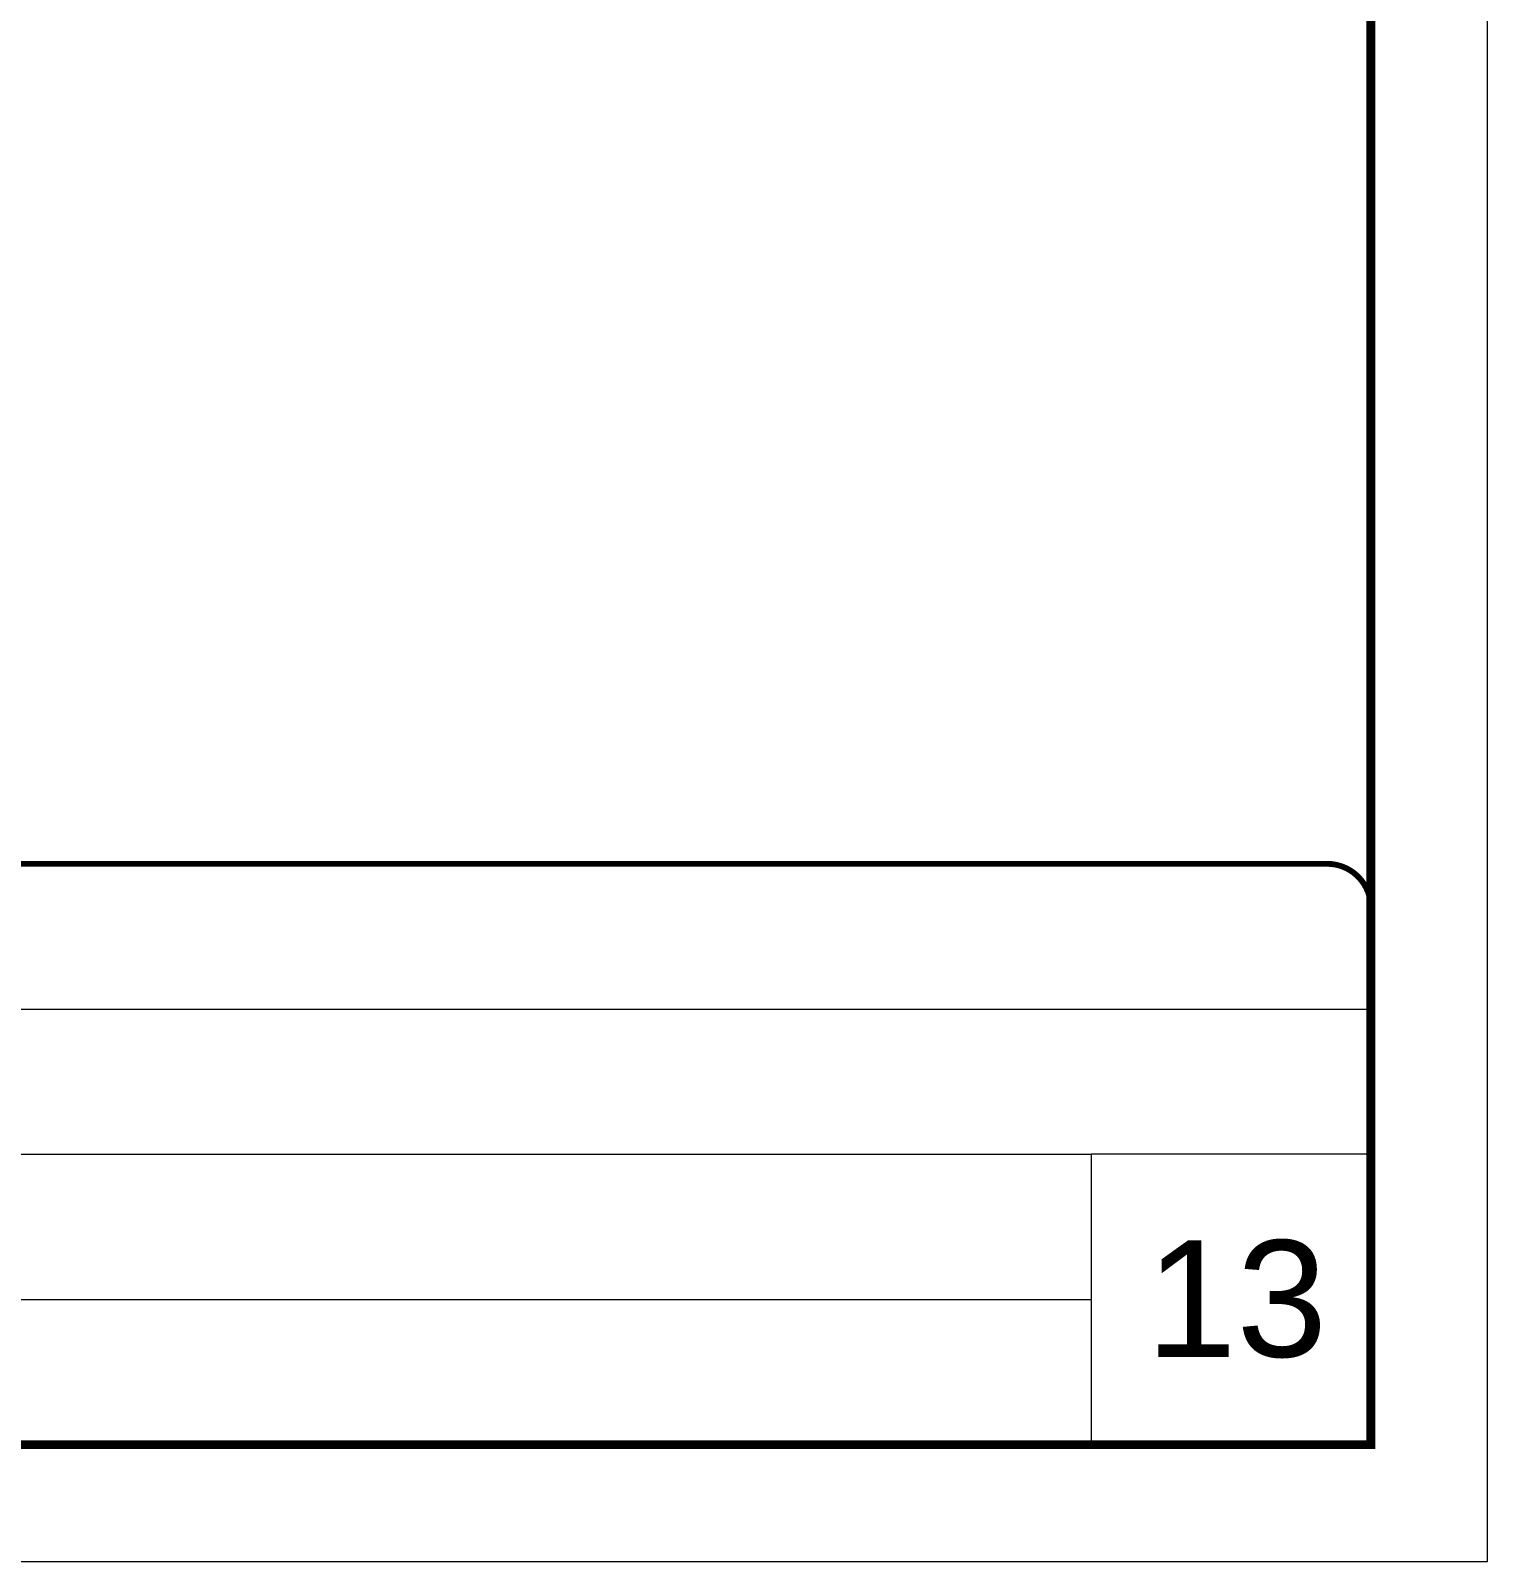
# Model space of a CAD drawing. Extents: x -3394 to 16474, y -5031 to 14397.
# Drawn here: x 5257 to 5757, y 9901 to 10426 of the extents above; entities that cross this region are included whole.
import ezdxf

# ---------------------------------------------------------------- set-up
doc = ezdxf.new("R2010")
doc.units = 0
doc.linetypes.add('CONTINUO', pattern=[0])
doc.linetypes.add('DASHED', pattern=[0.75, 0.5, -0.25])
doc.layers.get('0').update_dxf_attribs({"linetype": 'CONTINUOUS'})
for name, color, linetype, lineweight in [('CARIMBO', 255, 'CONTINUOUS', 9), ('Folhas', 255, 'CONTINUOUS', 9), ('SARRAFO DE PRESSAO', 251, 'DASHED', 9)]:
    doc.layers.add(name, color=color, linetype=linetype, lineweight=lineweight)
doc.styles.add('ARIAL', font='arial.ttf')

# ---------------------------------------------------------------- blocks, each defined once
blk = doc.blocks.new('9999999999')
at = {"color": 30, "linetype": 'CONTINUO'}
for p, q in [((98564.56, 34379.64), (99583.98, 34379.64)), ((98564.56, 34329.83), (99487.98, 34329.83)), ((99583.98, 34329.83), (99487.98, 34329.83)), ((99487.98, 34329.83), (99487.98, 34230.21)), ((98564.56, 34280.02), (99487.98, 34280.02))]:
    blk.add_line(p, q, dxfattribs=at)
at = {"color": 30, "linetype": 'CONTINUO', "const_width": 2}
blk.add_lwpolyline([(99583.98, 34230.21), (99583.98, 34414.45, 0.414214), (99568.98, 34429.45), (98228.98, 34429.45, 0.414214), (98213.98, 34414.45), (98213.98, 34245.21, 0.414214), (98228.98, 34230.21), (99583.98, 34230.21)], format="xyb", dxfattribs=at)
at = {"layer": 'Folhas'}
blk.add_lwpolyline([(98138.98, 34190.21), (99623.98, 34190.21), (99623.98, 35240.21), (98138.98, 35240.21)], close=True, dxfattribs=at)
at = {"layer": 'Folhas', "color": 30, "const_width": 3}
blk.add_lwpolyline([(98213.98, 34230.21), (99583.98, 34230.21), (99583.98, 35200.21), (98213.98, 35200.21)], close=True, dxfattribs=at)

msp = doc.modelspace()

# ---------------------------------------------------------------- block references
at = {"layer": 'SARRAFO DE PRESSAO', "color": 6, "linetype": 'ByBlock'}
msp.add_blockref('9999999999', (-93866.77, -24289.38), dxfattribs=at)

# ---------------------------------------------------------------- texts
at = {"layer": 'CARIMBO', "style": 'ARIAL'}
msp.add_text('13', height=40, dxfattribs=at).set_placement((5640.07, 9970.97))

doc.saveas('drawing.dxf')
